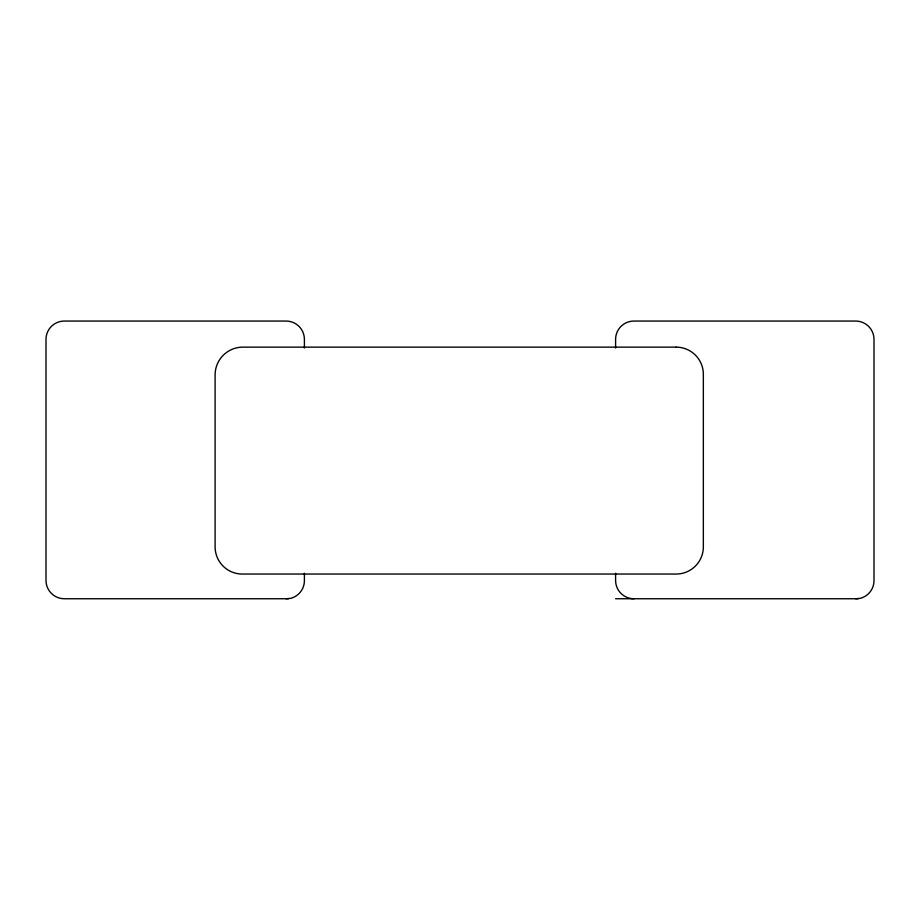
<?xml version="1.0" encoding="UTF-8"?>
<svg xmlns="http://www.w3.org/2000/svg" width="920" height="920" viewBox="0 0 920 920"><rect width="100%" height="100%" fill="white"/><g stroke="black" fill="none" stroke-linecap="round" stroke-linejoin="round"><path stroke-width="1.38" d="M288.661 598.747L64.319 598.747A18.319 18.319 0 0 1 46 580.428L46 339.376A18.319 18.319 0 0 1 64.319 321.057L286.085 321.057A18.319 18.319 0 0 1 304.405 339.376L304.405 347.99M615.595 598.747L858.256 598.747M855.68 598.747L860.453 598.31A18.319 18.319 0 0 0 874 580.428L874 339.376A18.319 18.319 0 0 0 855.68 321.057L633.914 321.057A18.319 18.319 0 0 0 615.595 339.376L615.595 347.99M615.595 573.252L615.595 580.428A18.319 18.319 0 0 0 633.914 598.747M304.405 573.252L304.405 580.428A18.319 18.319 0 0 1 290.858 598.31L286.085 598.747M676.177 347.139L242.868 347.139A27.761 27.761 0 0 0 215.107 374.9L215.107 546.871A27.174 27.174 0 0 0 242.282 574.045L676.177 574.045A27.174 27.174 0 0 0 703.351 546.871L703.351 374.313A27.174 27.174 0 0 0 676.177 347.139"/></g></svg>
